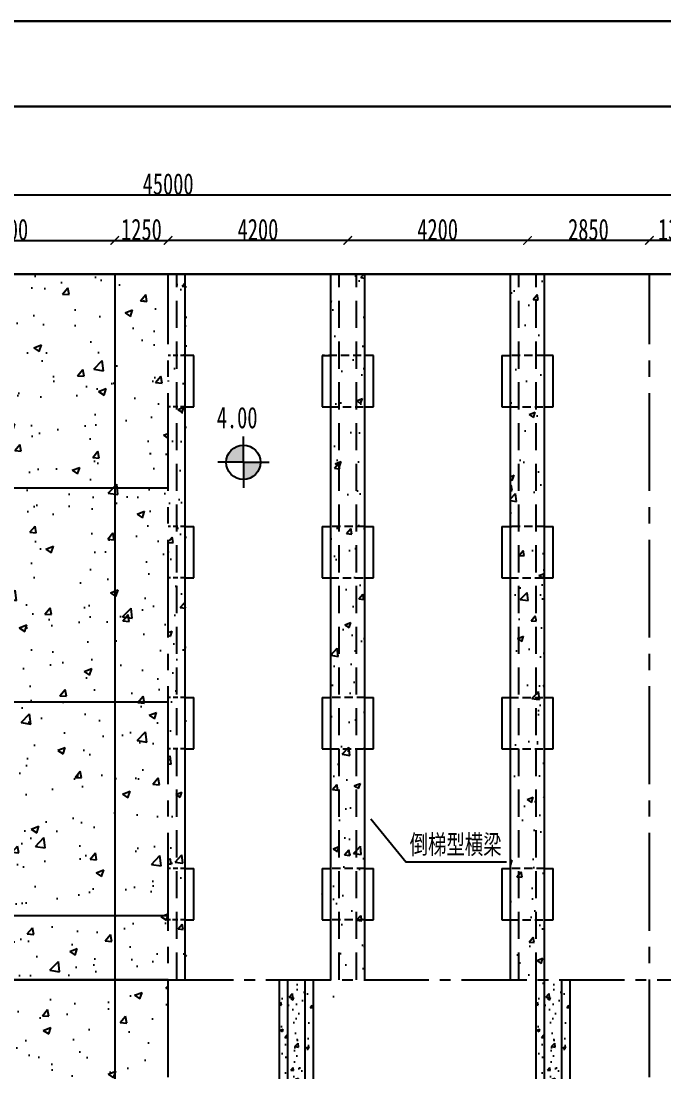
# Model space of a CAD drawing. Header units: millimetres. Extents: x 0 to 85187, y 0 to 59400.
# Drawn here: x 37648 to 52678, y 34822 to 59400 of the extents above; entities that cross this region are included whole.
import ezdxf

# ---------------------------------------------------------------- set-up
doc = ezdxf.new("R2010")
doc.units = ezdxf.units.MM
doc.linetypes.add('CENTER2', pattern=[28.575, 19.05, -3.175, 3.175, -3.175])
doc.linetypes.add('DASHED', pattern=[19.05, 12.7, -6.35])
doc.layers.add('外框线', color=7, linetype='Continuous', lineweight=30)
for name, color, linetype in [('尺寸标注', 7, 'Continuous'), ('标准', 7, 'Continuous'), ('标注', 7, 'Continuous'), ('虚线', 7, 'CENTER2'), ('虚线1', 7, 'DASHED')]:
    doc.layers.add(name, color=color, linetype=linetype)
doc.styles.add('Annotative', font='arial.ttf')
doc.styles.get("Standard").update_dxf_attribs({"font": 'simfang.ttf', "width": 0.7, "height": 500})
doc.styles.add('标注字体', font='', dxfattribs={"width": 0.7, "height": 500})
doc.styles.get('标注字体').set_extended_font_data('FangSong_GB2312')
doc.dimstyles.get("Standard").update_dxf_attribs({"dimtxt": 500, "dimasz": 200, "dimexe": 0.18, "dimexo": 0.0625, "dimgap": 1, "dimtad": 1, "dimdec": 0, "dimzin": 0, "dimdsep": 46, "dimtxsty": 'Standard', "dimblk": 'ARCHTICK', "dimcen": 0.09, "dimdle": 1, "dimse1": 1, "dimse2": 1, "dimadec": 0, "dimazin": 0, "dimtfac": 1, "dimtdec": 0, "dimtofl": 0, "dimtmove": 0, "dimatfit": 3, "dimldrblk": 'ARCHTICK', "dimfxl": 1, "dimtolj": 1, "dimtzin": 0, "dimarcsym": 1})
pattern_1 = [(50, (-6000, -1367.1), (728.7387, -63.7563), [76.2, -838.2]), (355, (-6000, -1367.1), (-140.974, 764.227), [60.96, -670.562]), (100.4514, (-5939.3, -1372.4), (587.765, 700.471), [64.76, -712.361]), (46.1842, (-6000, -1163.9), (1084.316, -168.169), [114.3, -1257.3]), (96.6356, (-5909.6, -1177.9), (949.617, 989.704), [97.14, -1068.542]), (351.1842, (-6000, -1163.9), (949.617, 989.704), [91.44, -1005.839]), (21, (-5898.4, -1214.7), (606.4576, -409.061), [76.2, -838.2]), (326, (-5898.4, -1214.7), (247.208, 736.752), [60.96, -670.56]), (71.4514, (-5847.86, -1248.8), (853.666, 327.691), [64.76, -712.36]), (37.5, (-6000, -1367.12), (12.3544, 338.2202), [0, -662.432, 0, -680.72, 0, -673.1]), (7.5, (-6000, -1367.12), (267.2787, 400.7223), [0, -388.112, 0, -647.192, 0, -256.54]), (327.5, (-6226.57, -1367.12), (542.3624, -22.915), [0, -254, 0, -792.48, 0, -1051.56]), (317.5, (-6328.17, -1367.1), (592.5167, 101.706), [0, -330.2, 0, -526.288, 0, -746.76])]
pattern_2 = [(50, (1200, -1367.1), (1457.477, -127.513), [152.4, -1676.4]), (355, (1200, -1367.1), (-281.947, 1528.455), [121.92, -1341.125]), (100.4514, (1321.5, -1377.7), (1175.53, 1400.942), [129.52, -1424.722]), (46.1842, (1200, -960.7), (2168.632, -336.34), [228.6, -2514.6]), (96.6356, (1380.7, -988.7), (1899.23, 1979.41), [194.28, -2137.085]), (351.184, (1200, -960.7), (1899.23, 1979.41), [182.88, -2011.68]), (21, (1403.2, -1062.3), (1212.915, -818.122), [152.4, -1676.4]), (326, (1403.2, -1062.3), (494.416, 1473.504), [121.92, -1341.12]), (71.4514, (1504.3, -1130.5), (1707.33, 655.382), [129.52, -1424.72]), (37.5, (1200, -1367.1), (24.709, 676.4403), [0, -1324.864, 0, -1361.44, 0, -1346.2]), (7.5, (1200, -1367.1), (534.557, 801.4446), [0, -776.224, 0, -1294.384, 0, -513.08]), (327.5, (746.86, -1367.1), (1084.7248, -45.83), [0, -508, 0, -1584.96, 0, -2103.12]), (317.5, (543.7, -1367.1), (1185.033, 203.412), [0, -660.4, 0, -1052.576, 0, -1493.52])]
pattern_3 = [(50, (-600, -1367.1), (1457.477, -127.513), [152.4, -1676.4]), (355, (-600, -1367.1), (-281.947, 1528.455), [121.92, -1341.125]), (100.4514, (-478.5, -1377.7), (1175.53, 1400.942), [129.52, -1424.722]), (46.1842, (-600, -960.7), (2168.632, -336.34), [228.6, -2514.6]), (96.6356, (-419.3, -988.7), (1899.233, 1979.41), [194.28, -2137.085]), (351.184, (-600, -960.7), (1899.23, 1979.41), [182.88, -2011.68]), (21, (-396.8, -1062.3), (1212.915, -818.122), [152.4, -1676.4]), (326, (-396.8, -1062.3), (494.416, 1473.504), [121.92, -1341.12]), (71.4514, (-295.7, -1130.5), (1707.331, 655.382), [129.52, -1424.72]), (37.5, (-600, -1367.1), (24.709, 676.4403), [0, -1324.864, 0, -1361.44, 0, -1346.2]), (7.5, (-600, -1367.1), (534.557, 801.4446), [0, -776.224, 0, -1294.384, 0, -513.08]), (327.5, (-1053.14, -1367.1), (1084.7248, -45.83), [0, -508, 0, -1584.96, 0, -2103.12]), (317.5, (-1256.3, -1367.1), (1185.033, 203.412), [0, -660.4, 0, -1052.576, 0, -1493.52])]

# ---------------------------------------------------------------- blocks, each defined once
blk = doc.blocks.new('_ArchTick')
at = {"color": 0, "linetype": 'ByBlock', "const_width": 0.15}
blk.add_lwpolyline([(-0.5, -0.5), (0.5, 0.5)], dxfattribs=at)
blk = doc.blocks.new('*D22')
at = {"layer": 'Defpoints', "color": 0, "transparency": 16777216}
for p in [(63587, 55333), (18587, 53481), (63587, 53481)]:
    blk.add_point(p, dxfattribs=at)
at = {"layer": '标准', "color": 0, "lineweight": -2, "transparency": 16777216}
blk.add_line((18586, 55333), (63588, 55333), dxfattribs=at)
at = {"layer": '标准', "color": 0, "lineweight": -2, "transparency": 16777216, "xscale": 200, "yscale": 200, "zscale": 200, "rotation": 180}
blk.add_blockref('_ArchTick', (18587, 55333), dxfattribs=at)
at = {"layer": '标准', "color": 0, "lineweight": -2, "transparency": 16777216, "xscale": 200, "yscale": 200, "zscale": 200}
blk.add_blockref('_ArchTick', (63587, 55333), dxfattribs=at)
at = {"layer": '标准', "color": 0, "transparency": 16777216, "insert": (41087, 55587), "char_height": 500, "attachment_point": 5}
blk.add_mtext('\\A1;45000', dxfattribs=at)
blk = doc.blocks.new('*D41')
at = {"layer": 'Defpoints', "color": 0, "transparency": 16777216}
for p in [(30587, 38479), (29435, 36979), (42040, 36979)]:
    blk.add_point(p, dxfattribs=at)
at = {"layer": '标准', "color": 0, "lineweight": -2, "transparency": 16777216}
blk.add_line((29435, 38480), (29435, 36978), dxfattribs=at)
at = {"layer": '标准', "color": 0, "lineweight": -2, "transparency": 16777216, "xscale": 200, "yscale": 200, "zscale": 200}
for p, rotation in [((29435, 38479), 90), ((29435, 36979), 270)]:
    blk.add_blockref('_ArchTick', p, dxfattribs=dict(at, rotation=rotation))
at = {"layer": '标准', "color": 0, "transparency": 16777216, "insert": (29181, 37729), "char_height": 500, "attachment_point": 5, "rotation": 90}
blk.add_mtext('\\A1;1500', dxfattribs=at)
blk = doc.blocks.new('*D110')
at = {"layer": 'Defpoints', "color": 0, "transparency": 16777216}
for p in [(52337, 54269), (52337, 54268), (53687, 54268)]:
    blk.add_point(p, dxfattribs=at)
at = {"layer": '标准', "color": 0, "lineweight": -2, "transparency": 16777216}
blk.add_line((53688, 54268), (52336, 54268), dxfattribs=at)
at = {"layer": '标准', "color": 0, "lineweight": -2, "transparency": 16777216, "xscale": 200, "yscale": 200, "zscale": 200, "rotation": 180}
blk.add_blockref('_ArchTick', (52337, 54268), dxfattribs=at)
at = {"layer": '标准', "color": 0, "lineweight": -2, "transparency": 16777216, "xscale": 200, "yscale": 200, "zscale": 200}
blk.add_blockref('_ArchTick', (53687, 54268), dxfattribs=at)
at = {"layer": '标准', "color": 0, "transparency": 16777216, "insert": (53012, 54522), "char_height": 500, "attachment_point": 5}
blk.add_mtext('\\A1;1350', dxfattribs=at)
blk = doc.blocks.new('*D111')
at = {"layer": 'Defpoints', "color": 0, "transparency": 16777216}
for p in [(49487, 54268), (49487, 53481), (52337, 53481)]:
    blk.add_point(p, dxfattribs=at)
at = {"layer": '标准', "color": 0, "lineweight": -2, "transparency": 16777216}
blk.add_line((52338, 54268), (49486, 54268), dxfattribs=at)
at = {"layer": '标准', "color": 0, "lineweight": -2, "transparency": 16777216, "xscale": 200, "yscale": 200, "zscale": 200, "rotation": 180}
blk.add_blockref('_ArchTick', (49487, 54268), dxfattribs=at)
at = {"layer": '标准', "color": 0, "lineweight": -2, "transparency": 16777216, "xscale": 200, "yscale": 200, "zscale": 200}
blk.add_blockref('_ArchTick', (52337, 54268), dxfattribs=at)
at = {"layer": '标准', "color": 0, "transparency": 16777216, "insert": (50912, 54522), "char_height": 500, "attachment_point": 5}
blk.add_mtext('\\A1;2850', dxfattribs=at)
blk = doc.blocks.new('*D112')
at = {"layer": 'Defpoints', "color": 0, "transparency": 16777216}
for p in [(45287, 54268), (45287, 54268), (49487, 54268)]:
    blk.add_point(p, dxfattribs=at)
at = {"layer": '标准', "color": 0, "lineweight": -2, "transparency": 16777216}
blk.add_line((49488, 54268), (45286, 54268), dxfattribs=at)
at = {"layer": '标准', "color": 0, "lineweight": -2, "transparency": 16777216, "xscale": 200, "yscale": 200, "zscale": 200, "rotation": 180}
blk.add_blockref('_ArchTick', (45287, 54268), dxfattribs=at)
at = {"layer": '标准', "color": 0, "lineweight": -2, "transparency": 16777216, "xscale": 200, "yscale": 200, "zscale": 200}
blk.add_blockref('_ArchTick', (49487, 54268), dxfattribs=at)
at = {"layer": '标准', "color": 0, "transparency": 16777216, "insert": (47387, 54522), "char_height": 500, "attachment_point": 5}
blk.add_mtext('\\A1;4200', dxfattribs=at)
blk = doc.blocks.new('*D113')
at = {"layer": 'Defpoints', "color": 0, "transparency": 16777216}
for p in [(41087, 54269), (41087, 53481), (45287, 53481)]:
    blk.add_point(p, dxfattribs=at)
at = {"layer": '标准', "color": 0, "lineweight": -2, "transparency": 16777216}
blk.add_line((45288, 54269), (41086, 54269), dxfattribs=at)
at = {"layer": '标准', "color": 0, "lineweight": -2, "transparency": 16777216, "xscale": 200, "yscale": 200, "zscale": 200, "rotation": 180}
blk.add_blockref('_ArchTick', (41087, 54269), dxfattribs=at)
at = {"layer": '标准', "color": 0, "lineweight": -2, "transparency": 16777216, "xscale": 200, "yscale": 200, "zscale": 200}
blk.add_blockref('_ArchTick', (45287, 54269), dxfattribs=at)
at = {"layer": '标准', "color": 0, "transparency": 16777216, "insert": (43187, 54522), "char_height": 500, "attachment_point": 5}
blk.add_mtext('\\A1;4200', dxfattribs=at)
blk = doc.blocks.new('libiao')
at = {"layer": '标注'}
h = blk.add_hatch(color=256, dxfattribs=at)
h.dxf.hatch_style = 1
h.paths.add_polyline_path([(0, 400, 0.414214), (-400, 0), (0, 0)])
h.paths.add_polyline_path([(0, -400, 0.414214), (400, 0), (0, 0)])
for q in [(0, 600), (-600, 0), (600, 0), (0, -600)]:
    blk.add_line((0, 0), q, dxfattribs=at)
blk.add_circle((0, 0), 400, dxfattribs=at)
at = {"layer": '标注', "lineweight": -3, "style": 'Annotative'}
blk.add_attdef('0.0', (-622, 795), '', height=30, dxfattribs=at)
blk = doc.blocks.new('*D234')
at = {"layer": 'Defpoints', "color": 0, "transparency": 16777216}
for p in [(34839, 54269), (39839, 54269), (39839, 54269)]:
    blk.add_point(p, dxfattribs=at)
at = {"layer": '标准', "color": 0, "lineweight": -2, "transparency": 16777216}
blk.add_line((34838, 54269), (39840, 54269), dxfattribs=at)
at = {"layer": '标准', "color": 0, "lineweight": -2, "transparency": 16777216, "xscale": 200, "yscale": 200, "zscale": 200, "rotation": 180}
blk.add_blockref('_ArchTick', (34839, 54269), dxfattribs=at)
at = {"layer": '标准', "color": 0, "lineweight": -2, "transparency": 16777216, "xscale": 200, "yscale": 200, "zscale": 200}
blk.add_blockref('_ArchTick', (39839, 54269), dxfattribs=at)
at = {"layer": '标准', "color": 0, "transparency": 16777216, "insert": (37339, 54522), "char_height": 500, "attachment_point": 5}
blk.add_mtext('\\A1;5000', dxfattribs=at)
blk = doc.blocks.new('*D235')
at = {"layer": 'Defpoints', "color": 0, "transparency": 16777216}
for p in [(39839, 54269), (41086, 54269), (41086, 54269)]:
    blk.add_point(p, dxfattribs=at)
at = {"layer": '标准', "color": 0, "lineweight": -2, "transparency": 16777216}
blk.add_line((39838, 54269), (41087, 54269), dxfattribs=at)
at = {"layer": '标准', "color": 0, "lineweight": -2, "transparency": 16777216, "xscale": 200, "yscale": 200, "zscale": 200, "rotation": 180}
blk.add_blockref('_ArchTick', (39839, 54269), dxfattribs=at)
at = {"layer": '标准', "color": 0, "lineweight": -2, "transparency": 16777216, "xscale": 200, "yscale": 200, "zscale": 200}
blk.add_blockref('_ArchTick', (41086, 54269), dxfattribs=at)
at = {"layer": '标准', "color": 0, "transparency": 16777216, "insert": (40463, 54522), "char_height": 500, "attachment_point": 5}
blk.add_mtext('\\A1;1250', dxfattribs=at)

msp = doc.modelspace()

# ---------------------------------------------------------------- hatches: boundary and pattern name
at = {"layer": '标准'}
h = msp.add_hatch(dxfattribs=at)
h.set_pattern_fill('AR-CONC', color=256, scale=10)
h.paths.add_polyline_path([(34839.4, 53481.1), (32707.4, 53481.1), (32687.4, 53481.1), (29837.4, 53481.1), (29837.4, 48481.1), (30968.7, 48481.1), (30968.7, 48681.1, -0.4142136), (30568.7, 49081.1, -1), (31368.7, 49081.1, -0.4142136), (30968.7, 48681.1), (30968.7, 48481.1), (34839.4, 48481.1)])
h.paths.add_polyline_path([(39840.4, 53481.1), (34839.4, 53481.1), (34839.4, 48481.1), (39840.4, 48481.1)])
h.paths.add_polyline_path([(41087.4, 53481.1), (39840.4, 53481.1), (39840.4, 48481.1), (41087.4, 48481.1)])
h.paths.add_polyline_path([(41087.4, 48481.1), (39840.4, 48481.1), (39840.4, 43481.1), (41087.4, 43481.1)])
h.paths.add_polyline_path([(39840.4, 48481.1), (34839.4, 48481.1), (34839.4, 43481.1), (39840.4, 43481.1)])
h.paths.add_polyline_path([(34839.4, 48481.1), (30968.7, 48481.1), (29837.4, 48481.1), (29837.4, 43481.1), (34839.4, 43481.1)])
h.paths.add_polyline_path([(34839.4, 43481.1), (29837.4, 43481.1), (29837.4, 38481.1), (34839.4, 38481.1)])
h.paths.add_polyline_path([(39840.4, 43481.1), (34839.4, 43481.1), (34839.4, 38481.1), (39840.4, 38481.1)])
h.paths.add_polyline_path([(41087.4, 43481.1), (39840.4, 43481.1), (39840.4, 38481.1), (41087.4, 38481.1)])
h.paths.add_polyline_path([(34839.4, 38481.1), (29837.4, 38481.1), (29837.4, 36981.1), (34839.4, 36981.1)])
h.paths.add_polyline_path([(39840.4, 38481.1), (34839.4, 38481.1), (34839.4, 36981.1), (37287.4, 36981.1), (39840.4, 36981.1)])
h.paths.add_polyline_path([(41087.4, 38481.1), (39840.4, 38481.1), (39840.4, 36981.1), (41087.4, 36981.1)])
h.paths.add_polyline_path([(34839.4, 36981.1), (29837.4, 36981.1), (29837.4, 33681.1), (34839.4, 33681.1)])
h.paths.add_polyline_path([(39840.4, 36981.1), (37287.4, 36981.1), (34839.4, 36981.1), (34839.4, 33681.1), (39840.4, 33681.1)])
h.paths.add_polyline_path([(41087.4, 36981.1), (39840.4, 36981.1), (39840.4, 33681.1), (41087.4, 33681.1)])
h.paths.add_polyline_path([(41087.4, 33281.1), (39840.4, 33281.1), (39840.4, 28431.1), (41087.4, 28431.1)])
h.paths.add_polyline_path([(39840.4, 33281.1), (34839.4, 33281.1), (34839.4, 28431.1), (39840.4, 28431.1)])
h.paths.add_polyline_path([(34839.4, 33281.1), (29837.4, 33281.1), (29837.4, 33181.1), (29837.4, 28431.1), (34839.4, 28431.1)])
h.paths.add_polyline_path([(34839.4, 28031.1), (29837.4, 28031.1), (29837.4, 23181.1), (34839.4, 23181.1)])
h.paths.add_polyline_path([(39840.4, 28031.1), (34839.4, 28031.1), (34839.4, 23181.1), (39840.4, 23181.1)])
h.paths.add_polyline_path([(41087.4, 28031.1), (39840.4, 28031.1), (39840.4, 23181.1), (41087.4, 23181.1)])
at = {"layer": '标准', "ltscale": 14}
h = msp.add_hatch(dxfattribs=at)
h.set_pattern_fill('AR-CONC', color=256, scale=4)
h.set_pattern_definition(pattern_1)
h.paths.add_polyline_path([(44287.4, 33581.1), (44487.4, 33581.1), (44487.4, 36981.1), (44287.4, 36981.1)])
h.paths.add_polyline_path([(44487.4, 33381.1), (44287.4, 33381.1), (44287.4, 20981.1), (44487.4, 20981.1)])
h.paths.add_polyline_path([(44287.4, 21531.1), (43887.4, 21531.1), (43887.4, 20981.1), (44287.4, 20981.1)])
h.paths.add_polyline_path([(43887.4, 21681.1), (44287.4, 21681.1), (44287.4, 36981.1), (43887.4, 36981.1)])
h.paths.add_polyline_path([(43687.4, 21681.1), (43887.4, 21681.1), (43887.4, 36981.1), (43687.4, 36981.1)])
h.paths.add_polyline_path([(43887.4, 21531.1), (43687.4, 21531.1), (43687.4, 20981.1), (43887.4, 20981.1)])
h = msp.add_hatch(dxfattribs=at)
h.set_pattern_fill('AR-CONC', color=256, scale=4)
h.set_pattern_definition([(50, (0, -1367.1), (728.7387, -63.7563), [76.2, -838.2]), (355, (0, -1367.1), (-140.974, 764.227), [60.96, -670.562]), (100.4514, (60.7, -1372.4), (587.765, 700.471), [64.76, -712.361]), (46.1842, (0, -1163.9), (1084.316, -168.169), [114.3, -1257.3]), (96.6356, (90.4, -1177.9), (949.617, 989.704), [97.14, -1068.542]), (351.1842, (0, -1163.9), (949.617, 989.704), [91.44, -1005.839]), (21, (101.6, -1214.7), (606.4576, -409.061), [76.2, -838.2]), (326, (101.6, -1214.7), (247.208, 736.752), [60.96, -670.56]), (71.4514, (152.14, -1248.8), (853.666, 327.691), [64.76, -712.36]), (37.5, (0, -1367.12), (12.3544, 338.2202), [0, -662.432, 0, -680.72, 0, -673.1]), (7.5, (0, -1367.12), (267.2787, 400.7223), [0, -388.112, 0, -647.192, 0, -256.54]), (327.5, (-226.57, -1367.12), (542.3624, -22.915), [0, -254, 0, -792.48, 0, -1051.56]), (317.5, (-328.17, -1367.1), (592.5167, 101.706), [0, -330.2, 0, -526.288, 0, -746.76])])
h.paths.add_polyline_path([(50287.4, 36981.1), (49887.4, 36981.1), (49887.4, 20981.1), (50287.4, 20981.1)])
h.paths.add_polyline_path([(49887.4, 36981.1), (49687.4, 36981.1), (49687.4, 20981.1), (49887.4, 20981.1)])
h.paths.add_polyline_path([(50287.4, 33581.1), (50487.4, 33581.1), (50487.4, 36981.1), (50287.4, 36981.1)])
h.paths.add_polyline_path([(50487.4, 33381.1), (50287.4, 33381.1), (50287.4, 20981.1), (50487.4, 20981.1)])
h = msp.add_hatch(dxfattribs=at)
h.set_pattern_fill('AR-CONC', color=256, scale=4)
h.set_pattern_definition([(50, (-6000, -1367.1), (728.7387, -63.7563), [76.2, -838.2]), (355, (-6000, -1367.1), (-140.974, 764.227), [60.96, -670.562]), (100.4514, (-5939.3, -1372.4), (587.765, 700.471), [64.76, -712.361]), (46.1842, (-6000, -1163.9), (1084.316, -168.169), [114.3, -1257.3]), (96.6356, (-5909.6, -1177.9), (949.617, 989.704), [97.14, -1068.542]), (351.1842, (-6000, -1163.9), (949.617, 989.704), [91.44, -1005.839]), (21, (-5898.4, -1214.7), (606.4576, -409.061), [76.2, -838.2]), (326, (-5898.4, -1214.7), (247.208, 736.752), [60.96, -670.56]), (71.4514, (-5847.86, -1248.8), (853.666, 327.691), [64.76, -712.36]), (37.5, (-6000, -1367.12), (12.3544, 338.2202), [0, -662.432, 0, -680.72, 0, -673.1]), (7.5, (-6000, -1367.12), (267.2787, 400.7223), [0, -388.112, 0, -647.192, 0, -256.54]), (327.5, (-6226.57, -1367.12), (542.3624, -22.915), [0, -254, 0, -792.48, 0, -1051.56]), (317.5, (-6328.17, -1367.1), (592.5167, 101.706), [0, -330.2, 0, -526.288, 0, -746.76])])
h.paths.add_polyline_path([(44287.4, 21531.1), (43887.4, 21531.1), (43887.4, 20981.1), (44287.4, 20981.1)])
h.paths.add_polyline_path([(43887.4, 21681.1), (44287.4, 21681.1), (44287.4, 36481.1), (43887.4, 36481.1)])
h = msp.add_hatch(dxfattribs=at)
h.set_pattern_fill('AR-CONC', color=256, scale=4)
h.set_pattern_definition(pattern_1)
h.paths.add_polyline_path([(43887.4, 21681.1), (44287.4, 21681.1), (44287.4, 36481.1), (43887.4, 36481.1)])
h.paths.add_polyline_path([(44287.4, 21531.1), (43887.4, 21531.1), (43887.4, 20981.1), (44287.4, 20981.1)])
at = {"layer": '虚线1'}
h = msp.add_hatch(dxfattribs=at)
h.set_pattern_fill('AR-CONC', color=256, scale=8)
h.set_pattern_definition(pattern_2)
h.paths.add_polyline_path([(45087.4, 53481.1), (44887.4, 53481.1), (44887.4, 36481.1), (45087.4, 36481.1)])
h = msp.add_hatch(dxfattribs=at)
h.set_pattern_fill('AR-CONC', color=256, scale=8)
h.set_pattern_definition(pattern_2)
h.paths.add_polyline_path([(45487.4, 53481.1), (45087.4, 53481.1), (45087.4, 36981.1), (45487.4, 36981.1)])
h = msp.add_hatch(dxfattribs=at)
h.set_pattern_fill('AR-CONC', color=256, scale=8)
h.set_pattern_definition(pattern_2)
h.paths.add_polyline_path([(45687.4, 53481.1), (45487.4, 53481.1), (45487.4, 36981.1), (45687.4, 36981.1)])
h = msp.add_hatch(dxfattribs=at)
h.set_pattern_fill('AR-CONC', color=256, scale=8)
h.set_pattern_definition(pattern_3)
h.paths.add_polyline_path([(49287.4, 53481.1), (49087.4, 53481.1), (49087.4, 36481.1), (49287.4, 36481.1)])
h = msp.add_hatch(dxfattribs=at)
h.set_pattern_fill('AR-CONC', color=256, scale=8)
h.set_pattern_definition(pattern_3)
h.paths.add_polyline_path([(49687.4, 53481.1), (49287.4, 53481.1), (49287.4, 36481.1), (49687.4, 36481.1)])
h = msp.add_hatch(dxfattribs=at)
h.set_pattern_fill('AR-CONC', color=256, scale=8)
h.set_pattern_definition(pattern_3)
h.paths.add_polyline_path([(49887.4, 53481.1), (49687.4, 53481.1), (49687.4, 36481.1), (49887.4, 36481.1)])
h = msp.add_hatch(dxfattribs=at)
h.set_pattern_fill('AR-CONC', color=256, scale=8)
h.set_pattern_definition([(50, (-2973.2, -1569.7), (1457.477, -127.513), [152.4, -1676.4]), (355, (-2973.2, -1569.7), (-281.947, 1528.455), [121.92, -1341.125]), (100.4514, (-2851.8, -1580.4), (1175.53, 1400.942), [129.52, -1424.722]), (46.1842, (-2973.2, -1163.3), (2168.632, -336.34), [228.6, -2514.6]), (96.6356, (-2792.5, -1191.4), (1899.23, 1979.41), [194.28, -2137.085]), (351.184, (-2973.2, -1163.3), (1899.23, 1979.41), [182.88, -2011.68]), (21, (-2770, -1265), (1212.915, -818.122), [152.4, -1676.4]), (326, (-2770, -1265), (494.416, 1473.504), [121.92, -1341.12]), (71.4514, (-2669, -1333.1), (1707.33, 655.382), [129.52, -1424.72]), (37.5, (-2973.2, -1569.75), (24.709, 676.4403), [0, -1324.864, 0, -1361.44, 0, -1346.2]), (7.5, (-2973.2, -1569.75), (534.557, 801.4446), [0, -776.224, 0, -1294.384, 0, -513.08]), (327.5, (-3426.36, -1569.75), (1084.7248, -45.83), [0, -508, 0, -1584.96, 0, -2103.12]), (317.5, (-3629.6, -1569.75), (1185.033, 203.412), [0, -660.4, 0, -1052.576, 0, -1493.52])])
h.paths.add_polyline_path([(41514.2, 53278.5), (41114.2, 53278.5), (41114.2, 36278.5), (41514.2, 36278.5)])

# ---------------------------------------------------------------- linework, layer by layer
at = {"layer": '外框线'}
for p, q in [((84000, 59400), (0, 59400)), ((2000, 57400), (82000, 57400)), ((63587.4, 53481.1), (18587.4, 53481.1)), ((41087.4, 36981.1), (18587.4, 36981.1))]:
    msp.add_line(p, q, dxfattribs=at)
at = {"layer": '标准'}
for p, q in [((39840.4, 53481.1), (39840.4, 33681.1)), ((41487.4, 36981.1), (41487.4, 53481.1)), ((41487.4, 36981.1), (41487.4, 53481.1)), ((44887.4, 36981.1), (44887.4, 53481.1)), ((44887.4, 53481.1), (45287.4, 53481.1)), ((45687.4, 36981.1), (45687.4, 53481.1)), ((48812.4, 53481.1), (49612.4, 53481.1)), ((49087.4, 36981.1), (49087.4, 53481.1)), ((49087.4, 53481.1), (49487.4, 53481.1)), ((49887.4, 36981.1), (49887.4, 53481.1)), ((41687.4, 51581.1), (41487.4, 51581.1)), ((41687.4, 50381.1), (41687.4, 51581.1)), ((44687.4, 51581.1), (44687.4, 50381.1)), ((44687.4, 51581.1), (44887.4, 51581.1)), ((45887.4, 51581.1), (45687.4, 51581.1)), ((45887.4, 50381.1), (45887.4, 51581.1)), ((48887.4, 51581.1), (48887.4, 50381.1)), ((48887.4, 51581.1), (49087.4, 51581.1)), ((50087.4, 51581.1), (49887.4, 51581.1)), ((50087.4, 50381.1), (50087.4, 51581.1)), ((41087.4, 50991.1), (41087.4, 50971.1)), ((41487.4, 50381.1), (41687.4, 50381.1)), ((44687.4, 50381.1), (44887.4, 50381.1)), ((45687.4, 50381.1), (45887.4, 50381.1)), ((48887.4, 50381.1), (49087.4, 50381.1)), ((49887.4, 50381.1), (50087.4, 50381.1)), ((29837.4, 48481.1), (41087.4, 48481.1)), ((41487.4, 47581.1), (41687.4, 47581.1)), ((41687.4, 46381.1), (41687.4, 47581.1)), ((44687.4, 47581.1), (44687.4, 46381.1)), ((44687.4, 47581.1), (44887.4, 47581.1)), ((45687.4, 47581.1), (45887.4, 47581.1)), ((45887.4, 46381.1), (45887.4, 47581.1)), ((48887.4, 47581.1), (48887.4, 46381.1)), ((48887.4, 47581.1), (49087.4, 47581.1)), ((49887.4, 47581.1), (50087.4, 47581.1)), ((50087.4, 46381.1), (50087.4, 47581.1)), ((41087.4, 46991.1), (41087.4, 46971.1)), ((41487.4, 46381.1), (41687.4, 46381.1)), ((44687.4, 46381.1), (44887.4, 46381.1)), ((45687.4, 46381.1), (45887.4, 46381.1)), ((48887.4, 46381.1), (49087.4, 46381.1)), ((49887.4, 46381.1), (50087.4, 46381.1)), ((41487.4, 43581.1), (41687.4, 43581.1)), ((41687.4, 42381.1), (41687.4, 43581.1)), ((44687.4, 43581.1), (44687.4, 42381.1)), ((44687.4, 43581.1), (44887.4, 43581.1)), ((45687.4, 43581.1), (45887.4, 43581.1)), ((45887.4, 42381.1), (45887.4, 43581.1)), ((48887.4, 43581.1), (48887.4, 42381.1)), ((48887.4, 43581.1), (49087.4, 43581.1)), ((49887.4, 43581.1), (50087.4, 43581.1)), ((50087.4, 42381.1), (50087.4, 43581.1)), ((29837.4, 43481.1), (41087.4, 43481.1)), ((41487.4, 42381.1), (41687.4, 42381.1)), ((44687.4, 42381.1), (44887.4, 42381.1)), ((45687.4, 42381.1), (45887.4, 42381.1)), ((48887.4, 42381.1), (49087.4, 42381.1)), ((49887.4, 42381.1), (50087.4, 42381.1)), ((41487.4, 39581.1), (41687.4, 39581.1)), ((41687.4, 38381.1), (41687.4, 39581.1)), ((44687.4, 39581.1), (44687.4, 38381.1)), ((44687.4, 39581.1), (44887.4, 39581.1)), ((45687.4, 39581.1), (45887.4, 39581.1)), ((45887.4, 38381.1), (45887.4, 39581.1)), ((48887.4, 39581.1), (48887.4, 38381.1)), ((48887.4, 39581.1), (49087.4, 39581.1)), ((49887.4, 39581.1), (50087.4, 39581.1)), ((50087.4, 38381.1), (50087.4, 39581.1)), ((44687.4, 38981.1), (44687.4, 38991.1)), ((44687.4, 38991.1), (44687.4, 38971.1)), ((44687.4, 38981.1), (44687.4, 38971.1)), ((29837.4, 38481.1), (41087.4, 38481.1)), ((41487.4, 38381.1), (41687.4, 38381.1)), ((44687.4, 38381.1), (44887.4, 38381.1)), ((45687.4, 38381.1), (45887.4, 38381.1)), ((48887.4, 38381.1), (49087.4, 38381.1)), ((49887.4, 38381.1), (50087.4, 38381.1)), ((43687.4, 33681.1), (43687.4, 36981.1)), ((43887.4, 23181.1), (43887.4, 36981.1)), ((44287.4, 23181.1), (44287.4, 36981.1)), ((44487.4, 33681.1), (44487.4, 36981.1)), ((49687.4, 33681.1), (49687.4, 36981.1)), ((49887.4, 22781.1), (49887.4, 36981.1)), ((50287.4, 22781.1), (50287.4, 36981.1)), ((50487.4, 33681.1), (50487.4, 36981.1))]:
    msp.add_line(p, q, dxfattribs=at)
at = {"layer": '标注', "ltscale": 15}
for p in [(45828.7, 40742.7), (48993.1, 39725.2)]:
    msp.add_line(p, (46655.1, 39725.2), dxfattribs=at)
at = {"layer": '虚线', "ltscale": 120}
for p, q in [((41087.4, 20981.1), (41087.4, 53481.1)), ((52337.4, 20981.1), (52337.4, 53481.1))]:
    msp.add_line(p, q, dxfattribs=at)
at = {"layer": '虚线', "ltscale": 80}
msp.add_line((41087.4, 36981.1), (63587.4, 36981.1), dxfattribs=at)
at = {"layer": '虚线1', "ltscale": 50}
for p, q in [((41287.4, 36981.1), (41287.4, 53481.1)), ((45087.4, 36981.1), (45087.4, 53481.1)), ((45487.4, 36981.1), (45487.4, 53481.1)), ((49287.4, 36981.1), (49287.4, 53481.1)), ((49687.4, 36981.1), (49687.4, 53481.1))]:
    msp.add_line(p, q, dxfattribs=at)
at = {"layer": '虚线1', "ltscale": 9}
for p, q in [((41487.4, 51581.1), (41087.4, 51581.1)), ((41487.4, 50381.1), (41087.4, 50381.1)), ((41487.4, 47581.1), (41087.4, 47581.1)), ((41487.4, 46381.1), (41087.4, 46381.1)), ((41487.4, 43581.1), (41087.4, 43581.1)), ((41487.4, 42381.1), (41087.4, 42381.1)), ((41487.4, 39581.1), (41087.4, 39581.1)), ((41487.4, 38381.1), (41087.4, 38381.1))]:
    msp.add_line(p, q, dxfattribs=at)
at = {"layer": '虚线1', "ltscale": 15}
for p, q in [((45887.4, 51581.1), (44687.4, 51581.1)), ((49887.4, 51581.1), (49087.4, 51581.1)), ((44887.4, 50381.1), (45687.4, 50381.1)), ((49087.4, 50381.1), (49887.4, 50381.1)), ((45687.4, 47581.1), (44887.4, 47581.1)), ((49887.4, 47581.1), (49087.4, 47581.1)), ((44887.4, 46381.1), (45687.4, 46381.1)), ((49087.4, 46381.1), (49887.4, 46381.1)), ((45687.4, 43581.1), (44887.4, 43581.1)), ((49087.4, 43581.1), (49887.4, 43581.1)), ((44887.4, 42381.1), (45687.4, 42381.1)), ((49087.4, 42381.1), (49887.4, 42381.1)), ((45687.4, 39581.1), (44887.4, 39581.1)), ((49887.4, 39581.1), (49087.4, 39581.1)), ((45687.4, 38381.1), (44887.4, 38381.1)), ((49087.4, 38381.1), (49887.4, 38381.1))]:
    msp.add_line(p, q, dxfattribs=at)

# ---------------------------------------------------------------- block references
at = {"layer": '尺寸标注', "lineweight": 15}
ref = msp.add_blockref('libiao', (42845.9, 49081.1), dxfattribs=at)
ref.add_attrib('0.0', '4.00', (42223.9, 49876.1), dxfattribs={"layer": '标注', "lineweight": -3, "height": 500, "style": '标注字体', "width": 0.7})

# ---------------------------------------------------------------- texts
at = {"layer": '标注', "ltscale": 15, "insert": (46733.8, 40368.2), "char_height": 450, "attachment_point": 1}
msp.add_mtext_dynamic_manual_height_columns('倒梯型横梁', width=2711.325, gutter_width=1750, heights=[0], dxfattribs=at)

# ---------------------------------------------------------------- dimensions: what is measured, and where the dimension line sits
at = {"layer": '标准'}
for base, p1, p2, picture, middle in [((63587.4, 55332.8), (18587.4, 53481.1), (63587.4, 53481.1), '*D22', (41087.4, 55586.7)), ((39839.4, 54268.6), (34839.4, 54268.6), (39839.4, 54268.6), '*D234', (37339.4, 54522.4)), ((41087.4, 54268.6), (45287.4, 53481.1), (41087.4, 53481.1), '*D113', (43187.4, 54522.4)), ((45287.4, 54267.8), (49487.4, 54267.8), (45287.4, 54267.8), '*D112', (47387.4, 54521.7)), ((49487.4, 54267.8), (52337.4, 53481.1), (49487.4, 53481.1), '*D111', (50912.4, 54521.7))]:
    dim = msp.add_linear_dim(base=base, p1=p1, p2=p2, dimstyle='Standard', dxfattribs=at)
    dim.commit()
    dim.dimension.update_dxf_attribs({"geometry": picture, "text_midpoint": middle})
dim = msp.add_linear_dim(base=(41086.4, 54268.6), p1=(39839.4, 54268.6), p2=(41086.4, 54268.6), text='1250', dimstyle='Standard', dxfattribs=at)
dim.commit()
dim.dimension.update_dxf_attribs({"geometry": '*D235', "text_midpoint": (40462.9, 54522.4)})
dim = msp.add_linear_dim(base=(52337.4, 54267.8), p1=(53687.4, 54268.2), p2=(52337.4, 54268.6), dimstyle='Standard', override={"dimtmove": 1}, dxfattribs=at)
dim.commit()
dim.dimension.update_dxf_attribs({"geometry": '*D110', "text_midpoint": (53012.4, 54521.7)})
dim = msp.add_linear_dim(base=(29434.9, 36979.1), p1=(30587.4, 38479.1), p2=(42040.4, 36979.1), angle=90, dimstyle='Standard', override={"dimtmove": 1}, dxfattribs=at)
dim.commit()
dim.dimension.update_dxf_attribs({"geometry": '*D41', "text_midpoint": (29181.1, 37729.1)})

doc.saveas('drawing.dxf')
